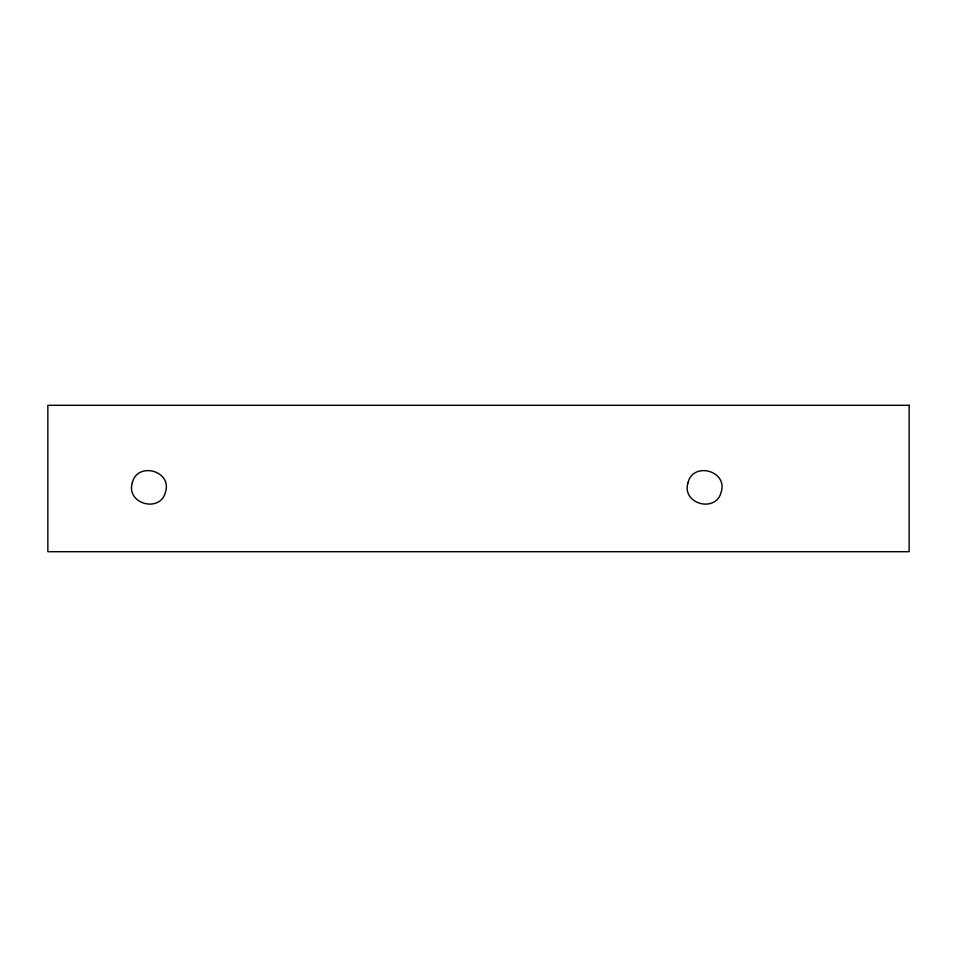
<?xml version="1.0" encoding="UTF-8"?>
<svg xmlns="http://www.w3.org/2000/svg" width="957" height="957" viewBox="0 0 957 957"><rect width="100%" height="100%" fill="white"/><g stroke="black" fill="none" stroke-linecap="round" stroke-linejoin="round"><path stroke-width="1.44" d="M132.293 482.878C125.762 504.052 160.668 513.395 165.573 491.79C172.093 470.641 137.222 461.31 132.293 482.878M687.963 482.902C681.432 504.064 716.314 513.419 721.243 491.826C727.775 470.665 692.892 461.31 687.963 482.902M909.15 405.301L47.85 405.301L47.85 551.699L909.15 551.699L909.15 405.301"/></g></svg>
